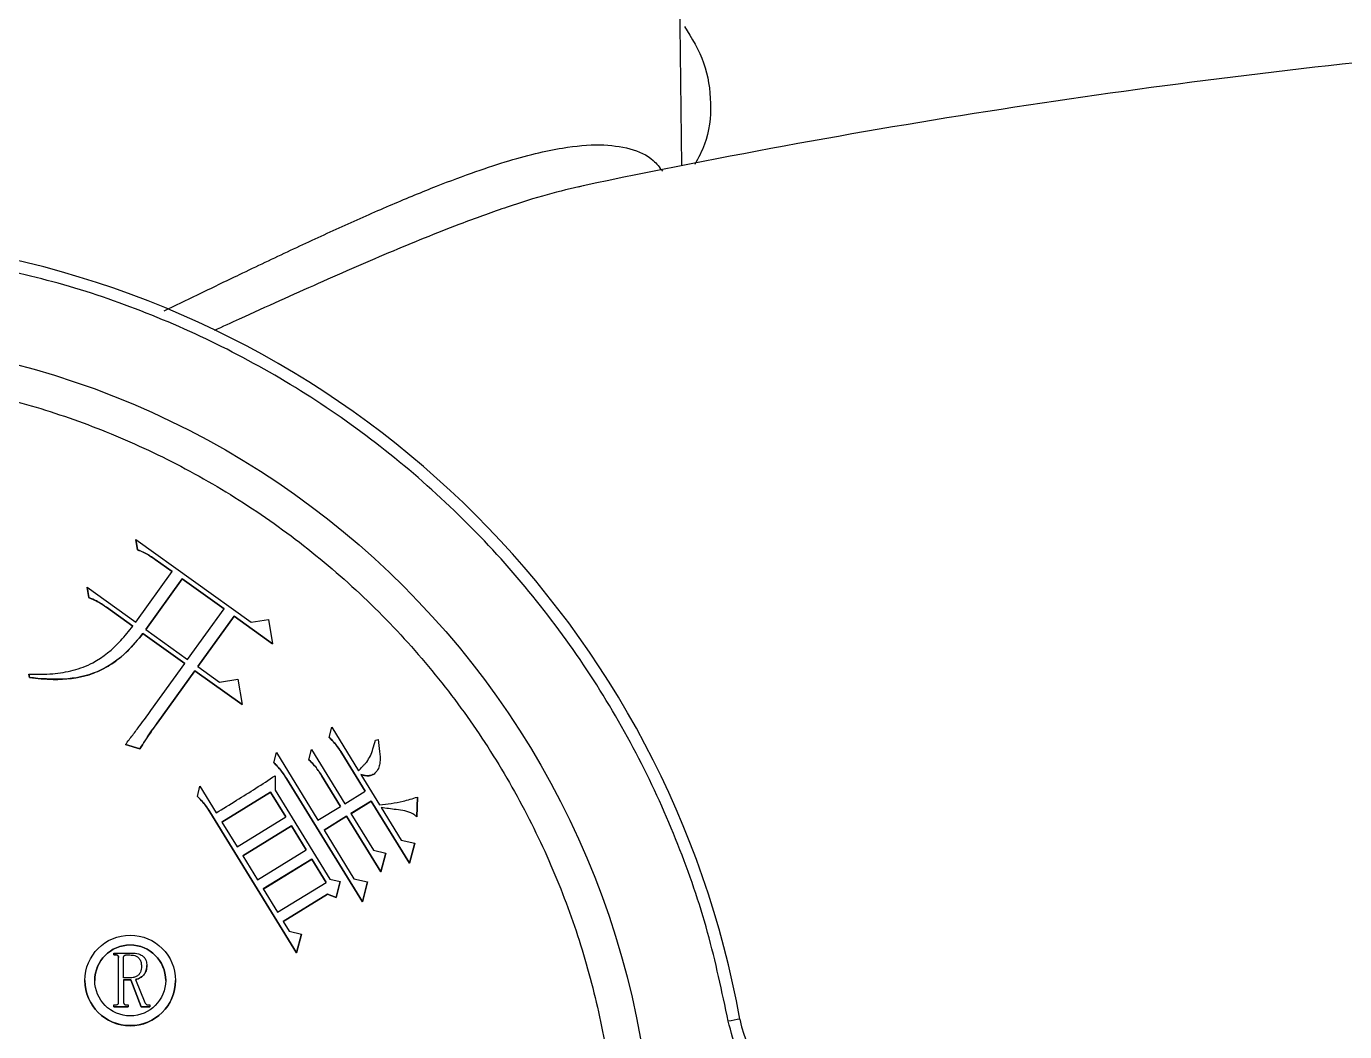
# Model space of a CAD drawing. Header units: millimetres. Extents: x 2687 to 4367, y 1046 to 2234.
# Drawn here: x 3926 to 4036.5, y 1986.3 to 2070.5 of the extents above; entities that cross this region are included whole.
import ezdxf

# ---------------------------------------------------------------- set-up
doc = ezdxf.new("R2010")
doc.units = ezdxf.units.MM

msp = doc.modelspace()

# ---------------------------------------------------------------- linework, layer by layer
at = {"color": 7, "linetype": 'Continuous', "lineweight": 25}
for p, q in [((3980.98, 2058.85), (3980.609, 2087.215)), ((3972.328, 2057.079), (3972.526, 2057.114)), ((3935.364, 2026.643), (3935.22, 2027.516)), ((3935.22, 2027.516), (3944.882, 2020.573)), ((3935.22, 2027.516), (3935.22, 2027.514)), ((3935.22, 2027.514), (3935.364, 2026.641)), ((3935.364, 2026.643), (3935.364, 2026.641)), ((3935.209, 2020.584), (3938.256, 2024.822)), ((3938.256, 2024.822), (3936.843, 2025.836)), ((3936.843, 2025.836), (3936.843, 2025.834)), ((3936.843, 2025.834), (3938.255, 2024.82)), ((3939.103, 2024.213), (3936.057, 2019.975)), ((3936.058, 2019.974), (3939.103, 2024.211)), ((3942.607, 2021.696), (3939.103, 2024.213)), ((3939.103, 2024.213), (3939.103, 2024.211)), ((3939.103, 2024.211), (3942.606, 2021.694)), ((3931.285, 2022.633), (3931.141, 2023.507)), ((3931.141, 2023.507), (3935.209, 2020.584)), ((3931.141, 2023.507), (3931.141, 2023.504)), ((3931.141, 2023.504), (3931.285, 2022.631)), ((3931.285, 2022.633), (3931.285, 2022.631)), ((3934.965, 2020.245), (3932.762, 2021.827)), ((3932.762, 2021.827), (3932.762, 2021.825)), ((3932.762, 2021.825), (3934.965, 2020.243)), ((3939.56, 2017.458), (3942.607, 2021.696)), ((3943.454, 2021.087), (3940.408, 2016.849)), ((3940.409, 2016.848), (3943.454, 2021.085)), ((3946.675, 2018.77), (3943.454, 2021.087)), ((3943.454, 2021.087), (3943.454, 2021.085)), ((3943.454, 2021.085), (3946.675, 2018.768)), ((3944.882, 2020.573), (3946.341, 2020.81)), ((3946.341, 2020.81), (3946.675, 2018.77)), ((3939.316, 2017.119), (3935.813, 2019.636)), ((3935.813, 2019.636), (3935.813, 2019.634)), ((3935.813, 2019.634), (3939.315, 2017.117)), ((3936.057, 2019.975), (3939.56, 2017.458)), ((3946.675, 2018.77), (3946.675, 2018.768)), ((3936.473, 2013.163), (3939.316, 2017.119)), ((3926.299, 2015.932), (3926.251, 2016.225)), ((3926.251, 2016.225), (3926.251, 2016.223)), ((3926.251, 2016.223), (3926.299, 2015.93)), ((3940.164, 2016.51), (3936.997, 2012.103)), ((3936.997, 2012.1), (3940.164, 2016.508)), ((3944.12, 2013.667), (3940.164, 2016.51)), ((3940.164, 2016.51), (3940.164, 2016.508)), ((3940.164, 2016.508), (3944.12, 2013.665)), ((3940.408, 2016.849), (3942.216, 2015.549)), ((3926.299, 2015.932), (3926.299, 2015.93)), ((3942.216, 2015.549), (3943.77, 2015.804)), ((3943.77, 2015.804), (3944.12, 2013.667)), ((3944.12, 2013.667), (3944.12, 2013.665)), ((3936.997, 2012.103), (3936.997, 2012.1)), ((3951.426, 2010.907), (3951.631, 2011.765)), ((3951.631, 2011.765), (3953.884, 2008.102)), ((3955.307, 2010.686), (3955.52, 2010.738)), ((3935.551, 2009.971), (3934.346, 2010.32)), ((3934.346, 2010.32), (3934.346, 2010.318)), ((3934.346, 2010.318), (3935.551, 2009.969)), ((3935.551, 2009.971), (3935.551, 2009.969)), ((3946.787, 2008.785), (3946.992, 2009.643)), ((3946.992, 2009.643), (3950.48, 2003.972)), ((3949.723, 2009.042), (3949.928, 2009.903)), ((3949.928, 2009.903), (3952.725, 2005.354)), ((3954.438, 2006.407), (3952.476, 2009.597)), ((3952.476, 2009.597), (3952.476, 2009.595)), ((3952.476, 2009.595), (3954.437, 2006.406)), ((3955.677, 2009.157), (3955.677, 2009.159)), ((3946.882, 2007.704), (3946.895, 2006.489)), ((3954.197, 1997.137), (3947.837, 2007.476)), ((3947.837, 2007.476), (3947.837, 2007.473)), ((3947.837, 2007.473), (3954.197, 1997.135)), ((3952.371, 2005.136), (3950.773, 2007.735)), ((3950.773, 2007.735), (3950.773, 2007.733)), ((3950.773, 2007.733), (3952.37, 2005.135)), ((3954.066, 2007.807), (3955.63, 2005.267)), ((3940.371, 2005.978), (3940.576, 2006.836)), ((3940.576, 2006.836), (3941.956, 2004.591)), ((3946.504, 2006.33), (3942.428, 2003.823)), ((3942.429, 2003.822), (3946.504, 2006.328)), ((3947.778, 2004.262), (3946.504, 2006.33)), ((3946.504, 2006.33), (3946.504, 2006.328)), ((3946.504, 2006.328), (3947.777, 2004.262)), ((3946.895, 2006.489), (3951.474, 1999.046)), ((3952.725, 2005.354), (3954.438, 2006.407)), ((3950.48, 2003.972), (3952.371, 2005.136)), ((3954.947, 2005.58), (3953.234, 2004.527)), ((3953.235, 2004.525), (3954.947, 2005.578)), ((3958.145, 2000.381), (3954.947, 2005.58)), ((3954.947, 2005.58), (3954.947, 2005.578)), ((3954.947, 2005.578), (3958.145, 2000.379)), ((3955.774, 2005.03), (3957.446, 2002.313)), ((3958.81, 2005.919), (3958.769, 2004.265)), ((3958.769, 2004.263), (3958.81, 2005.917)), ((3958.81, 2005.919), (3958.81, 2005.917)), ((3948.69, 1992.853), (3941.421, 2004.668)), ((3941.421, 2004.668), (3941.421, 2004.666)), ((3941.421, 2004.666), (3948.69, 1992.851)), ((3942.428, 2003.823), (3943.702, 2001.756)), ((3943.702, 2001.756), (3947.778, 2004.262)), ((3952.879, 2004.309), (3950.989, 2003.145)), ((3950.99, 2003.144), (3952.879, 2004.306)), ((3955.751, 1999.642), (3952.879, 2004.309)), ((3952.879, 2004.309), (3952.879, 2004.306)), ((3952.879, 2004.306), (3955.751, 1999.64)), ((3953.234, 2004.527), (3955.124, 2001.455)), ((3958.769, 2004.265), (3958.769, 2004.263)), ((3948.248, 2003.494), (3944.172, 2000.988)), ((3944.173, 2000.986), (3948.248, 2003.492)), ((3949.486, 2001.486), (3948.248, 2003.494)), ((3948.248, 2003.494), (3948.248, 2003.492)), ((3948.248, 2003.492), (3949.485, 2001.485)), ((3950.989, 2003.145), (3953.498, 1999.069)), ((3957.446, 2002.313), (3958.592, 2002.041)), ((3958.592, 2002.041), (3958.145, 2000.381)), ((3958.145, 2000.379), (3958.592, 2002.039)), ((3958.592, 2002.041), (3958.592, 2002.039)), ((3944.172, 2000.988), (3945.41, 1998.979)), ((3945.41, 1998.979), (3949.486, 2001.486)), ((3949.959, 2000.718), (3945.883, 1998.211)), ((3945.884, 1998.209), (3949.959, 2000.716)), ((3951.156, 1998.768), (3949.959, 2000.718)), ((3949.959, 2000.718), (3949.959, 2000.716)), ((3949.959, 2000.716), (3951.155, 1998.768)), ((3955.124, 2001.455), (3956.175, 2001.203)), ((3956.175, 2001.203), (3955.751, 1999.642)), ((3955.751, 1999.64), (3956.175, 2001.201)), ((3956.175, 2001.203), (3956.175, 2001.201)), ((3955.751, 1999.642), (3955.751, 1999.64)), ((3958.145, 2000.381), (3958.145, 2000.379)), ((3947.08, 1996.262), (3951.156, 1998.768)), ((3951.474, 1999.046), (3952.335, 1998.843)), ((3952.335, 1998.843), (3952.016, 1997.505)), ((3952.016, 1997.503), (3952.335, 1998.841)), ((3952.335, 1998.843), (3952.335, 1998.841)), ((3953.498, 1999.069), (3954.641, 1998.797)), ((3954.641, 1998.797), (3954.197, 1997.137)), ((3954.197, 1997.135), (3954.641, 1998.795)), ((3954.641, 1998.797), (3954.641, 1998.795)), ((3945.883, 1998.211), (3947.08, 1996.262)), ((3951.274, 1997.782), (3947.552, 1995.494)), ((3947.553, 1995.492), (3951.274, 1997.78)), ((3952.016, 1997.505), (3951.274, 1997.782)), ((3951.274, 1997.782), (3951.274, 1997.78)), ((3951.274, 1997.78), (3952.016, 1997.503)), ((3952.016, 1997.505), (3952.016, 1997.503)), ((3954.197, 1997.137), (3954.197, 1997.135)), ((3947.552, 1995.494), (3948.061, 1994.667)), ((3948.061, 1994.667), (3949.111, 1994.417)), ((3949.111, 1994.417), (3948.69, 1992.853)), ((3948.69, 1992.851), (3949.111, 1994.415)), ((3949.111, 1994.417), (3949.111, 1994.415)), ((3933.373, 1992.684), (3933.373, 1992.842)), ((3933.373, 1992.842), (3934.873, 1992.842)), ((3948.69, 1992.853), (3948.69, 1992.851)), ((3933.531, 1992.684), (3933.373, 1992.684)), ((3933.373, 1992.684), (3933.373, 1992.682)), ((3933.373, 1992.682), (3933.531, 1992.682)), ((3933.531, 1992.684), (3933.531, 1992.682)), ((3933.768, 1988.71), (3933.768, 1992.473)), ((3934.189, 1990.763), (3934.189, 1992.473)), ((3934.426, 1992.684), (3934.715, 1992.684)), ((3934.426, 1992.684), (3934.426, 1992.682)), ((3934.426, 1992.682), (3934.715, 1992.682)), ((3934.715, 1992.684), (3934.715, 1992.682)), ((3930.954, 1990.546), (3930.954, 1990.543)), ((3934.768, 1990.763), (3934.189, 1990.763)), ((3934.794, 1990.605), (3934.189, 1990.605)), ((3934.189, 1990.605), (3934.189, 1988.71)), ((3934.189, 1990.603), (3934.794, 1990.603)), ((3935.663, 1988.342), (3934.794, 1990.605)), ((3934.794, 1990.605), (3934.794, 1990.603)), ((3934.794, 1990.603), (3935.663, 1988.34)), ((3935.189, 1990.631), (3935.979, 1988.684)), ((3938.538, 1990.543), (3938.538, 1990.546)), ((3933.373, 1988.342), (3933.373, 1988.5)), ((3933.373, 1988.5), (3933.531, 1988.5)), ((3934.584, 1988.342), (3933.373, 1988.342)), ((3933.373, 1988.342), (3933.373, 1988.34)), ((3933.373, 1988.34), (3934.584, 1988.34)), ((3934.426, 1988.5), (3934.584, 1988.5)), ((3934.584, 1988.5), (3934.584, 1988.342)), ((3934.584, 1988.342), (3934.584, 1988.34)), ((3936.4, 1988.342), (3935.663, 1988.342)), ((3935.663, 1988.342), (3935.663, 1988.34)), ((3935.663, 1988.34), (3936.4, 1988.34)), ((3936.242, 1988.5), (3936.4, 1988.5)), ((3936.4, 1988.5), (3936.4, 1988.342)), ((3936.4, 1988.342), (3936.4, 1988.34))]:
    msp.add_line(p, q, dxfattribs=at)
for centre, radius in [((3907.131, 1972.991), 71.5), ((3934.746, 1990.546), 3.792), ((3934.746, 1990.546), 2.971)]:
    msp.add_circle(centre, radius, dxfattribs=at)
for centre, radius, start, end in [((4108.319, 1414.413), 656.897, 95.489386, 101.924805), ((3907.131, 1972.988), 80, 10.30617, 79.69396), ((3934.746, 1990.543), 2.971, 0.0001, 179.9999), ((3934.746, 1990.543), 3.792, 180.00009, 359.99975), ((4006.337, 1870.391), 118.693, 99.94425, 100.42679), ((3995.679, 1989.09), 10, 190.30615, 249.41337)]:
    msp.add_arc(centre, radius, start, end, dxfattribs=at)
for points, knots in [([(3981.201, 2070.523), (3981.803, 2069.53), (3983.007, 2067.544), (3983.508, 2064.069), (3983.215, 2061.074), (3982.357, 2059.503), (3982.053, 2058.948)], [0, 0, 0, 0, 0.2818923, 0.5637846, 0.8456768, 1, 1, 1, 1]), ([(3937.585, 2046.677), (3938.519, 2047.128), (3940.665, 2048.164), (3944.21, 2049.87), (3948.193, 2051.764), (3952.305, 2053.668), (3956.251, 2055.42), (3959.95, 2056.959), (3963.257, 2058.214), (3966.158, 2059.179), (3968.702, 2059.885), (3971.424, 2060.448), (3974.164, 2060.695), (3976.695, 2060.339), (3978.435, 2059.591), (3979.106, 2058.697), (3979.346, 2058.378)], [0, 0, 0, 0, 0.0469431, 0.1078801, 0.183383, 0.2583795, 0.3343242, 0.4100721, 0.481911, 0.5462274, 0.6084698, 0.6687832, 0.7633296, 0.8552304, 0.9483781, 1, 1, 1, 1]), ([(3972.717, 2057.162), (3971.727, 2056.932), (3969.727, 2056.468), (3966.337, 2055.396), (3962.082, 2053.866), (3956.838, 2051.747), (3950.543, 2049.003), (3945.495, 2046.719), (3942.478, 2045.34), (3941.768, 2045.016)], [0, 0, 0, 0, 0.122639, 0.2477412, 0.3757787, 0.5645067, 0.75334, 0.9420073, 1, 1, 1, 1]), ([(3984.856, 1987.124), (3984.33, 1989.62), (3983.268, 1994.657), (3980.729, 2002.034), (3977.46, 2009.276), (3973.397, 2016.255), (3968.585, 2022.858), (3963.093, 2028.952), (3956.999, 2034.445), (3950.396, 2039.256), (3943.417, 2043.319), (3936.175, 2046.588), (3928.798, 2049.127), (3923.761, 2050.189), (3921.265, 2050.716)], [0, 0, 0, 0, 0.07995876, 0.16137147, 0.24414236, 0.32889261, 0.41421659, 0.49999999, 0.58577836, 0.67110241, 0.75585763, 0.83862366, 0.92003884, 1, 1, 1, 1]), ([(3838.631, 1972.997), (3838.686, 1975.086), (3838.796, 1979.264), (3839.706, 1985.603), (3841.191, 1991.955), (3843.365, 1998.321), (3846.196, 2004.544), (3849.71, 2010.567), (3853.864, 2016.259), (3858.608, 2021.52), (3863.869, 2026.264), (3869.561, 2030.418), (3875.584, 2033.931), (3881.807, 2036.763), (3888.172, 2038.934), (3894.525, 2040.429), (3900.864, 2041.307), (3907.131, 2041.592), (3913.398, 2041.307), (3919.737, 2040.429), (3926.089, 2038.934), (3932.455, 2036.763), (3938.678, 2033.931), (3944.701, 2030.418), (3950.393, 2026.264), (3955.654, 2021.52), (3960.398, 2016.259), (3964.552, 2010.567), (3968.066, 2004.544), (3970.896, 1998.321), (3973.07, 1991.956), (3974.556, 1985.603), (3975.466, 1979.264), (3975.576, 1975.086), (3975.631, 1972.997)], [0, 0, 0, 0, 0.0291236, 0.0582485, 0.08912, 0.1199941, 0.1519015, 0.1843128, 0.2170688, 0.25, 0.2829312, 0.3156872, 0.3480985, 0.3800059, 0.4108775, 0.4417515, 0.4708745, 0.5, 0.529123, 0.5582485, 0.58912, 0.6199941, 0.6519015, 0.6843128, 0.7170688, 0.75, 0.7829312, 0.8156872, 0.8480985, 0.8800059, 0.9108775, 0.9417515, 0.9708751, 1, 1, 1, 1]), ([(3936.843, 2025.836), (3936.706, 2025.931), (3936.432, 2026.121), (3935.943, 2026.403), (3935.576, 2026.555), (3935.364, 2026.643)], [0, 0, 0, 0, 0.2959723, 0.59214985, 1, 1, 1, 1]), ([(3935.364, 2026.641), (3935.518, 2026.578), (3935.828, 2026.454), (3936.326, 2026.188), (3936.653, 2025.964), (3936.843, 2025.834)], [0, 0, 0, 0, 0.2959938, 0.5922002, 1, 1, 1, 1]), ([(3932.762, 2021.827), (3932.625, 2021.922), (3932.351, 2022.112), (3931.862, 2022.393), (3931.496, 2022.545), (3931.285, 2022.633)], [0, 0, 0, 0, 0.2963846, 0.5929775, 1, 1, 1, 1]), ([(3931.285, 2022.631), (3931.439, 2022.569), (3931.749, 2022.443), (3932.246, 2022.178), (3932.573, 2021.954), (3932.762, 2021.825)], [0, 0, 0, 0, 0.2964036, 0.5930179, 1, 1, 1, 1]), ([(3926.251, 2016.225), (3926.919, 2016.212), (3928.172, 2016.187), (3929.988, 2016.498), (3932.031, 2017.257), (3933.688, 2018.643), (3934.638, 2019.834), (3934.965, 2020.245)], [0, 0, 0, 0, 0.1989974, 0.3726503, 0.5456254, 0.8432566, 1, 1, 1, 1]), ([(3935.813, 2019.636), (3935.39, 2019.119), (3934.324, 2017.816), (3932.101, 2016.25), (3929.16, 2015.665), (3927.251, 2015.843), (3926.299, 2015.932)], [0, 0, 0, 0, 0.1857159, 0.4679578, 0.7348593, 1, 1, 1, 1]), ([(3926.299, 2015.93), (3926.963, 2015.863), (3928.632, 2015.693), (3930.865, 2015.921), (3932.743, 2016.753), (3934.332, 2017.859), (3935.239, 2018.945), (3935.813, 2019.634)], [0, 0, 0, 0, 0.18536599, 0.4664547, 0.60922565, 0.75230517, 1, 1, 1, 1]), ([(3934.346, 2010.32), (3934.549, 2010.584), (3934.955, 2011.113), (3935.512, 2011.852), (3936.018, 2012.535), (3936.321, 2012.954), (3936.473, 2013.163)], [0, 0, 0, 0, 0.28162406, 0.56325086, 0.78161879, 1, 1, 1, 1]), ([(3936.997, 2012.103), (3936.804, 2011.831), (3936.458, 2011.345), (3935.979, 2010.633), (3935.694, 2010.191), (3935.551, 2009.971)], [0, 0, 0, 0, 0.3881543, 0.694028, 1, 1, 1, 1]), ([(3935.551, 2009.969), (3935.732, 2010.249), (3936.055, 2010.749), (3936.54, 2011.458), (3936.845, 2011.886), (3936.997, 2012.1)], [0, 0, 0, 0, 0.38815448, 0.69402924, 1, 1, 1, 1]), ([(3952.476, 2009.597), (3952.386, 2009.737), (3952.205, 2010.017), (3951.865, 2010.465), (3951.586, 2010.745), (3951.426, 2010.907)], [0, 0, 0, 0, 0.2970338, 0.5942695, 1, 1, 1, 1]), ([(3951.426, 2010.905), (3951.544, 2010.788), (3951.782, 2010.553), (3952.136, 2010.116), (3952.352, 2009.786), (3952.476, 2009.595)], [0, 0, 0, 0, 0.297059, 0.59435, 1, 1, 1, 1]), ([(3954.567, 2008.847), (3954.673, 2009.022), (3954.886, 2009.372), (3955.107, 2010.001), (3955.235, 2010.441), (3955.307, 2010.686)], [0, 0, 0, 0, 0.3080819, 0.6148901, 1, 1, 1, 1]), ([(3955.52, 2010.738), (3955.565, 2010.407), (3955.652, 2009.771), (3955.706, 2008.994), (3955.609, 2008.383), (3955.401, 2008.061), (3955.232, 2007.892), (3955.183, 2007.843)], [0, 0, 0, 0, 0.3287543, 0.6337994, 0.7646363, 0.9315296, 1, 1, 1, 1]), ([(3947.837, 2007.476), (3947.747, 2007.616), (3947.566, 2007.896), (3947.226, 2008.344), (3946.948, 2008.624), (3946.787, 2008.785)], [0, 0, 0, 0, 0.2970338, 0.5942695, 1, 1, 1, 1]), ([(3946.787, 2008.783), (3946.906, 2008.666), (3947.143, 2008.432), (3947.497, 2007.995), (3947.713, 2007.664), (3947.837, 2007.473)], [0, 0, 0, 0, 0.297059, 0.59435, 1, 1, 1, 1]), ([(3950.773, 2007.735), (3950.683, 2007.875), (3950.502, 2008.155), (3950.162, 2008.602), (3949.883, 2008.882), (3949.723, 2009.042)], [0, 0, 0, 0, 0.2973696, 0.5949685, 1, 1, 1, 1]), ([(3949.723, 2009.04), (3949.841, 2008.923), (3950.079, 2008.688), (3950.435, 2008.254), (3950.649, 2007.923), (3950.773, 2007.733)], [0, 0, 0, 0, 0.2973888, 0.5950408, 1, 1, 1, 1]), ([(3953.884, 2008.102), (3953.99, 2008.232), (3954.15, 2008.428), (3954.385, 2008.67), (3954.506, 2008.788), (3954.567, 2008.847)], [0, 0, 0, 0, 0.4983742, 0.7490822, 1, 1, 1, 1]), ([(3941.956, 2004.591), (3942.523, 2004.942), (3943.633, 2005.627), (3945.283, 2006.653), (3946.349, 2007.354), (3946.882, 2007.704)], [0, 0, 0, 0, 0.3431832, 0.6715556, 1, 1, 1, 1]), ([(3955.183, 2007.843), (3955.054, 2007.788), (3954.772, 2007.669), (3954.378, 2007.721), (3954.143, 2007.786), (3954.066, 2007.807)], [0, 0, 0, 0, 0.3603885, 0.7895238, 1, 1, 1, 1]), ([(3954.066, 2007.805), (3954.198, 2007.77), (3954.462, 2007.7), (3954.858, 2007.69), (3955.084, 2007.795), (3955.183, 2007.841)], [0, 0, 0, 0, 0.3565847, 0.7163644, 1, 1, 1, 1]), ([(3941.421, 2004.668), (3941.331, 2004.808), (3941.15, 2005.088), (3940.81, 2005.537), (3940.532, 2005.817), (3940.371, 2005.978)], [0, 0, 0, 0, 0.2970338, 0.5942695, 1, 1, 1, 1]), ([(3940.371, 2005.976), (3940.489, 2005.859), (3940.727, 2005.624), (3941.081, 2005.187), (3941.297, 2004.857), (3941.421, 2004.666)], [0, 0, 0, 0, 0.297059, 0.59435, 1, 1, 1, 1]), ([(3955.63, 2005.267), (3955.961, 2005.305), (3956.623, 2005.382), (3957.696, 2005.56), (3958.412, 2005.791), (3958.81, 2005.919)], [0, 0, 0, 0, 0.3073895, 0.6148574, 1, 1, 1, 1]), ([(3958.769, 2004.265), (3958.655, 2004.351), (3958.159, 2004.725), (3957.077, 2004.859), (3956.192, 2004.975), (3955.774, 2005.03)], [0, 0, 0, 0, 0.1355582, 0.59251724, 1, 1, 1, 1]), ([(3934.873, 1992.842), (3935.062, 1992.832), (3935.366, 1992.817), (3935.734, 1992.651), (3935.963, 1992.444), (3936.113, 1992.151), (3936.128, 1991.922), (3936.136, 1991.789)], [0, 0, 0, 0, 0.3001846, 0.4844442, 0.6359343, 0.7877448, 1, 1, 1, 1]), ([(3933.768, 1992.473), (3933.767, 1992.504), (3933.764, 1992.553), (3933.734, 1992.615), (3933.695, 1992.652), (3933.626, 1992.681), (3933.57, 1992.683), (3933.531, 1992.684)], [0, 0, 0, 0, 0.2504106, 0.398556, 0.5474402, 0.6862357, 1, 1, 1, 1]), ([(3933.531, 1992.682), (3933.569, 1992.681), (3933.625, 1992.679), (3933.695, 1992.65), (3933.734, 1992.612), (3933.762, 1992.556), (3933.767, 1992.507), (3933.768, 1992.476), (3933.768, 1992.471)], [0, 0, 0, 0, 0.3046765, 0.4550368, 0.6065485, 0.7453901, 0.9603697, 1, 1, 1, 1]), ([(3934.189, 1992.473), (3934.191, 1992.5), (3934.194, 1992.547), (3934.225, 1992.606), (3934.275, 1992.65), (3934.344, 1992.68), (3934.399, 1992.683), (3934.426, 1992.684)], [0, 0, 0, 0, 0.22289413, 0.38483568, 0.54731898, 0.77307193, 1, 1, 1, 1]), ([(3934.189, 1992.471), (3934.191, 1992.498), (3934.194, 1992.544), (3934.225, 1992.604), (3934.275, 1992.648), (3934.344, 1992.678), (3934.399, 1992.681), (3934.426, 1992.682)], [0, 0, 0, 0, 0.2228941, 0.3848357, 0.547319, 0.7730719, 1, 1, 1, 1]), ([(3934.715, 1992.684), (3934.857, 1992.676), (3935.084, 1992.664), (3935.369, 1992.527), (3935.555, 1992.328), (3935.673, 1992.053), (3935.683, 1991.845), (3935.689, 1991.737)], [0, 0, 0, 0, 0.27235788, 0.4349177, 0.59830332, 0.79042618, 1, 1, 1, 1]), ([(3934.715, 1992.682), (3934.857, 1992.674), (3935.084, 1992.662), (3935.369, 1992.525), (3935.555, 1992.326), (3935.673, 1992.051), (3935.683, 1991.843), (3935.689, 1991.734)], [0, 0, 0, 0, 0.2723579, 0.4349177, 0.5983033, 0.7904262, 1, 1, 1, 1]), ([(3935.689, 1991.737), (3935.678, 1991.566), (3935.662, 1991.308), (3935.467, 1991.018), (3935.248, 1990.859), (3935.006, 1990.774), (3934.839, 1990.766), (3934.768, 1990.763)], [0, 0, 0, 0, 0.3308835, 0.5011791, 0.6709162, 0.8596877, 1, 1, 1, 1]), ([(3936.136, 1991.789), (3936.127, 1991.642), (3936.111, 1991.384), (3935.94, 1991.048), (3935.677, 1990.81), (3935.414, 1990.671), (3935.236, 1990.64), (3935.189, 1990.631)], [0, 0, 0, 0, 0.267946, 0.4692773, 0.6704052, 0.9119953, 1, 1, 1, 1]), ([(3935.189, 1990.629), (3935.333, 1990.668), (3935.604, 1990.742), (3935.905, 1991.002), (3936.095, 1991.335), (3936.133, 1991.606), (3936.136, 1991.767), (3936.136, 1991.787)], [0, 0, 0, 0, 0.2708017, 0.5092108, 0.7050775, 0.9633829, 1, 1, 1, 1]), ([(3933.531, 1988.5), (3933.576, 1988.501), (3933.64, 1988.504), (3933.711, 1988.544), (3933.748, 1988.591), (3933.766, 1988.649), (3933.767, 1988.691), (3933.768, 1988.71)], [0, 0, 0, 0, 0.3640306, 0.510061, 0.6558643, 0.8438409, 1, 1, 1, 1]), ([(3934.189, 1988.71), (3934.191, 1988.685), (3934.194, 1988.64), (3934.223, 1988.58), (3934.271, 1988.536), (3934.341, 1988.506), (3934.396, 1988.502), (3934.426, 1988.5)], [0, 0, 0, 0, 0.2102235, 0.3757588, 0.5425339, 0.746796, 1, 1, 1, 1]), ([(3935.979, 1988.684), (3935.992, 1988.659), (3936.019, 1988.609), (3936.076, 1988.547), (3936.154, 1988.507), (3936.211, 1988.502), (3936.242, 1988.5)], [0, 0, 0, 0, 0.2494577, 0.5009802, 0.7310389, 1, 1, 1, 1]), ([(3991.811, 1978.795), (3990.964, 1979.186), (3989.242, 1979.981), (3987.15, 1981.971), (3985.565, 1984.384), (3985.09, 1986.221), (3984.856, 1987.124)], [0, 0, 0, 0, 0.2457963, 0.5, 0.7542037, 1, 1, 1, 1])]:
    msp.add_open_spline(points, degree=3, knots=knots, dxfattribs=at)

doc.saveas('drawing.dxf')
